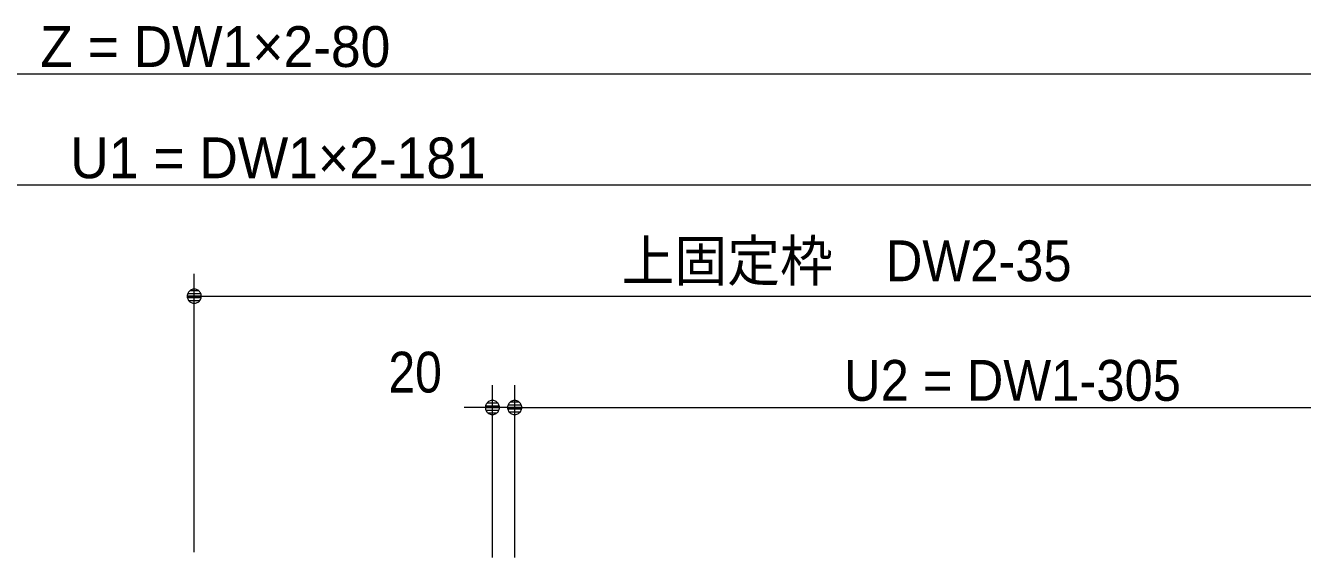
# Model space of a CAD drawing. Units: millimetres, scale not verified. Extents: x -6062 to 6062, y -3045 to 3045.
# Drawn here: x -2204 to -1056, y 365 to 843 of the extents above; entities that cross this region are included whole.
import ezdxf
from ezdxf.enums import TextEntityAlignment as Align

# ---------------------------------------------------------------- set-up
doc = ezdxf.new("R2010")
doc.units = ezdxf.units.MM
doc.header["$LTSCALE"] = 20
for name, color, linetype, lineweight in [('0-0_2寸法-1', 7, 'Continuous', 9), ('0-1_0', 7, 'Continuous', 9), ('0-2_2寸法-2', 7, 'Continuous', 9)]:
    doc.layers.add(name, color=color, linetype=linetype, lineweight=lineweight)
doc.styles.add('ＭＳ Ｐゴシック', font='')
doc.styles.get('ＭＳ Ｐゴシック').set_extended_font_data('MS PGothic')

# ---------------------------------------------------------------- blocks, each defined once
blk = doc.blocks.new('_Dot')
at = {"layer": '0-1_0'}
for p, q in [((-10, 0), (-20, 0)), ((9.78, 2), (-9.78, 2)), ((7.99, 6), (-7.99, 6)), ((9.16, -3.98), (-9.16, -3.98)), ((6, -7.98), (-6, -7.98))]:
    blk.add_line(p, q, dxfattribs=at)
for points in [[(10, 0), (9.92, 1.25), (9.69, 2.49), (9.3, 3.68), (8.76, 4.82), (8.09, 5.88), (7.29, 6.85), (6.37, 7.71), (5.36, 8.44), (4.26, 9.05), (3.09, 9.51), (1.87, 9.82), (0.63, 9.98), (-0.63, 9.98), (-1.87, 9.82), (-3.09, 9.51), (-4.26, 9.05), (-5.36, 8.44), (-6.37, 7.71), (-7.29, 6.85), (-8.09, 5.88), (-8.76, 4.82), (-9.3, 3.68), (-9.69, 2.49), (-9.92, 1.25), (-10, 0), (0, 0)], [(-10, 0), (-9.92, -1.25), (-9.69, -2.49), (-9.3, -3.68), (-8.76, -4.82), (-8.09, -5.88), (-7.29, -6.85), (-6.37, -7.71), (-5.36, -8.44), (-4.26, -9.05), (-3.09, -9.51), (-1.87, -9.82), (-0.63, -9.98), (0.63, -9.98), (1.87, -9.82), (3.09, -9.51), (4.26, -9.05), (5.36, -8.44), (6.37, -7.71), (7.29, -6.85), (8.09, -5.88), (8.76, -4.82), (9.3, -3.68), (9.69, -2.49), (9.92, -1.25), (10, 0), (0, 0)]]:
    blk.add_lwpolyline(points, close=True, dxfattribs=at)

msp = doc.modelspace()

# ---------------------------------------------------------------- linework, layer by layer
at = {"layer": '0-0_2寸法-1'}
for p, q in [((-3176.79, 800), (-882.21, 800)), ((-3075.79, 700), (-882.21, 700)), ((-2052.5, 370), (-2052.5, 620)), ((-2039.79, 600), (-900.21, 600)), ((-1764.5, 365.25), (-1764.5, 520)), ((-1751.79, 500), (-882.21, 500))]:
    msp.add_line(p, q, dxfattribs=at)
at = {"layer": '0-2_2寸法-2'}
for p, q in [((-1784.5, 365.25), (-1784.5, 520)), ((-1764.5, 365.25), (-1764.5, 520)), ((-1797.21, 500), (-1809.92, 500)), ((-1764.5, 500), (-1784.5, 500)), ((-1751.79, 500), (-1739.08, 500))]:
    msp.add_line(p, q, dxfattribs=at)

# ---------------------------------------------------------------- block references
at = {"layer": '0-0_2寸法-1', "xscale": 0.6356201, "yscale": 0.6356201, "rotation": 180}
for p in [(-2052.5, 600), (-1764.5, 500)]:
    msp.add_blockref('_Dot', p, dxfattribs=at)
at = {"layer": '0-2_2寸法-2', "xscale": 0.6356201, "yscale": 0.6356201}
msp.add_blockref('_Dot', (-1784.5, 500), dxfattribs=at)
at = {"layer": '0-2_2寸法-2', "xscale": 0.6356201, "yscale": 0.6356201, "rotation": 180}
msp.add_blockref('_Dot', (-1764.5, 500), dxfattribs=at)

# ---------------------------------------------------------------- texts
at = {"layer": '0-0_2寸法-1', "style": 'ＭＳ Ｐゴシック'}
for s, p in [('Z = DW1×2-80', (-2190.99, 795.04)), ('U1 = DW1×2-181', (-2164, 695.04))]:
    msp.add_text(s, height=36.69, dxfattribs=at).set_placement(p, align=Align.BOTTOM_LEFT)
at = {"layer": '0-0_2寸法-1', "style": 'ＭＳ Ｐゴシック', "width": 0.95}
for s, height, p in [('上固定枠\u3000DW2-35', 36.66, (-1668.48, 602.53)), ('U2 = DW1-305', 36.69, (-1468.47, 495.04))]:
    msp.add_text(s, height=height, dxfattribs=at).set_placement(p, align=Align.BOTTOM_LEFT)
at = {"layer": '0-2_2寸法-2', "style": 'ＭＳ Ｐゴシック', "width": 0.9}
msp.add_text('20', height=36.66, dxfattribs=at).set_placement((-1877.98, 502.48), align=Align.BOTTOM_LEFT)

doc.saveas('drawing.dxf')
